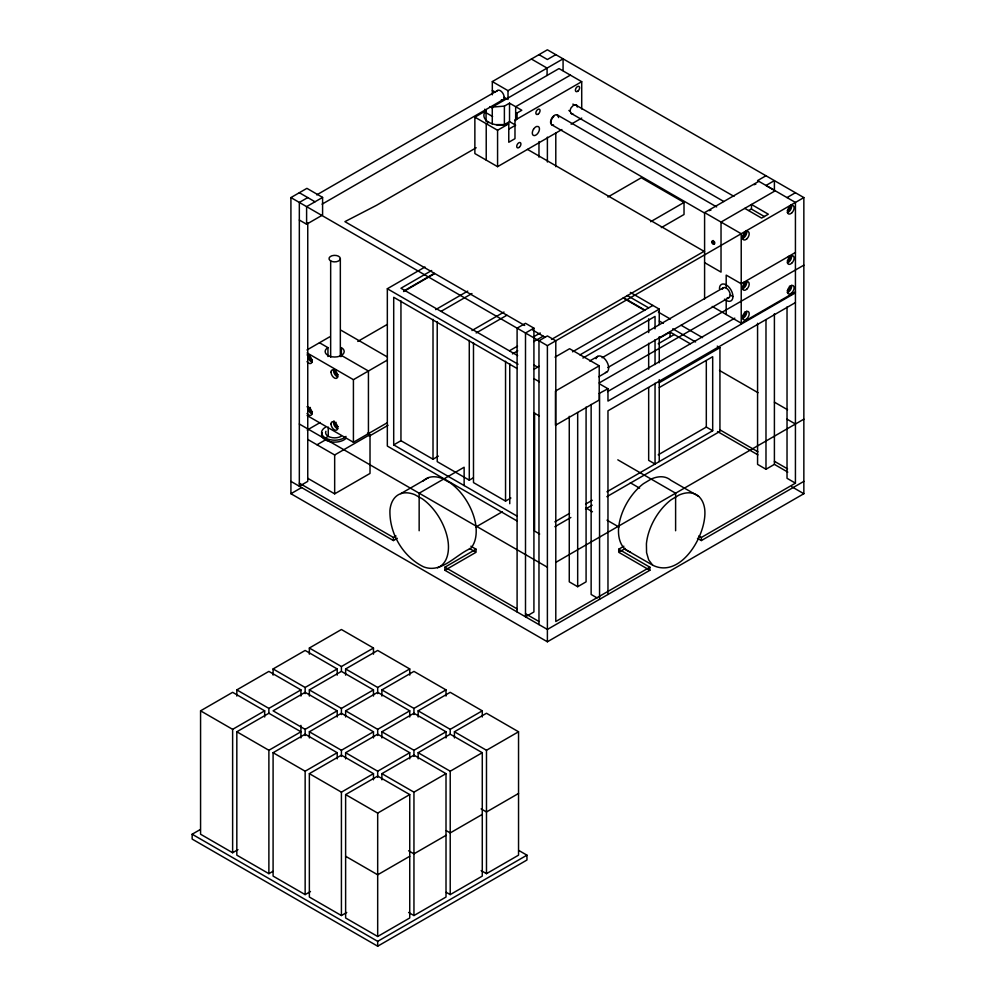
<?xml version="1.0" encoding="UTF-8"?>
<svg xmlns="http://www.w3.org/2000/svg" width="996" height="996" viewBox="0 0 996 996"><rect width="100%" height="100%" fill="white"/><g stroke="black" fill="none" stroke-linecap="round" stroke-linejoin="round"><path stroke-width="1.49" d="M486.222 160.107L486.222 123.703L488.737 122.247M486.06 121.462L486.06 110.693L474.868 117.154L474.868 153.558L497.577 166.668L497.577 130.264L508.769 123.803L508.769 142.266L514.982 138.668L514.982 120.217L516.613 117.939L516.675 113.22L521.804 110.257L509.529 103.161L504.387 106.124L492.273 107.095L492.273 124.027M581.714 108.987L581.714 81.684L559.005 68.575L492.273 107.095M714.667 242.862L713.26 242.489L713.634 241.082M486.06 110.693L484.43 112.959A16.658 9.624 0 0 0 504.835 124.737L508.769 123.803M437.505 567.832C447.403 563.798 449.283 551.859 448.2 542.397A41.558 23.991 60 0 0 422.391 498.884L414.722 494.639A41.558 23.991 60 0 0 389.946 510.126C389.187 533.159 402.795 556.652 423.574 566.836C441.402 573.808 455.446 554.884 470.61 548.472C475.964 542.422 476.673 534.08 475.988 526.361A41.558 23.991 60 0 0 450.18 482.848L442.51 478.59A41.558 23.991 60 0 0 423.263 480.919M492.323 94.819L492.323 81.585L547.389 49.8L803.847 197.582L803.847 493.717L547.389 641.785L290.919 493.717L290.919 197.582L306.905 188.344L322.592 197.407L322.592 215.012L306.606 224.237L299.335 220.041M307.752 197.582L299.335 202.437L299.335 486.235L307.752 481.379L307.752 222.917M555.793 54.656L547.389 59.511L538.973 54.656M316.728 194.892L497.664 90.437M322.592 197.407L306.606 206.633L306.606 224.237M492.323 81.585L508.01 90.648L563.076 58.851L563.076 70.592M322.082 204.168L503.017 99.712M570.359 75.136L515.667 106.709L515.667 120.566M496.207 124.624L504.387 124.587L509.529 121.624L515.667 125.172L509.093 128.97M514.982 120.217L581.714 81.684M476.188 147.769L376.488 205.325L344.902 221.647L524.705 325.455M497.577 166.668L561.881 129.542M571.131 124.189L581.714 118.088M517.285 521.095L387.332 446.071L387.332 288.74L424.981 267.003M431.679 270.501L400.952 288.242L517.659 355.622M403.629 291.093L434.343 273.352M403.629 291.554L434.343 273.813M306.967 349.97L329.639 336.872M357.776 341.441L387.369 324.36M607.896 197.034L641.287 177.761L684.028 202.437L684.028 214.501L661.319 227.611M435.688 309.607L467.747 291.093M441.228 311.262L471.955 293.521M307.104 352.945L353.418 379.675L387.332 360.091M650.637 221.722L684.028 202.437M471.955 330.535L504.013 312.034M307.191 430.035L320.276 422.478M476.163 332.975L506.877 315.234M765.986 175.744L757.57 180.6L795.431 202.437L795.431 483.16L701.358 537.466L698.756 535.973M704.595 299.012L704.595 212.596L758.815 181.322M317.002 444.776L325.418 439.921L325.418 437.979L328.257 436.335L328.257 427.085M533.918 328.157L525.502 333.013L525.502 616.823L533.918 611.967L533.918 328.157L525.502 323.302L517.098 328.157L517.098 611.967M748.805 210.467L751.494 208.923M509.554 350.704L517.571 346.085M533.595 336.822L540.268 332.975M307.104 415.544L353.418 442.286L387.332 422.702M307.752 439.435L334.668 454.973L370.014 434.58L370.014 473.436L334.668 493.842L307.752 478.292M369.217 436.173L388.029 425.317M512.417 353.904L517.771 350.829M533.794 341.566L543.144 336.175M787.027 197.582L795.431 192.726M711.754 241.904A1.78 1.033 60 0 1 713.646 241.729A1.78 1.033 60 0 1 713.646 244.257A1.78 1.033 60 0 1 711.754 241.904L713.012 241.655M551.51 339.424L704.072 251.341M290.919 493.717L301.664 487.517M290.919 197.582L547.389 345.649L803.847 197.582M517.123 368.532L393.706 297.281L393.706 444.888L400.952 440.705L433.011 459.218L438.352 456.131M533.794 369.392L539.097 366.329M555.009 357.141L569.6 348.725L599.219 365.818L599.219 400.019L555.457 425.28L555.457 391.079L599.219 365.818M572.526 351.825L652.878 305.436M579.933 354.912L659.252 309.121L659.252 324.447M582.921 358.05L655.044 316.404L655.044 328.842M589.694 360.988L597.712 356.369M602.107 357.751L723.37 287.744M795.431 252.474L741.223 283.773L726.196 275.108L726.196 288.031M607.772 367.574L729.035 297.567M659.352 338.254L670.047 332.079L690.278 343.769M598.77 376.7L606.776 372.068M658.219 343.769L674.255 334.519M400.79 493.643L428.579 477.594M599.219 382.925L803.847 265.16M599.219 393.408L607.971 388.739L607.971 401.089L795.431 292.849M607.585 391.59L734.799 318.147M437.219 321.808L437.219 461.646L469.278 480.159L473.287 477.843M795.431 291.878L741.223 323.19L712.227 306.444M795.431 302.572L607.971 410.8L607.971 594.475M659.252 382.701L719.934 347.666L719.934 431.417L606.85 496.693M299.335 483.16L393.408 537.466L396.01 535.973M290.919 481.379L393.408 540.554L397.304 538.313M659.252 387.556L712.688 356.705L712.688 430.745L606.962 491.775M473.486 342.749L473.486 482.587L505.545 501.088L510.886 498.012M475.851 527.033L502.308 511.77M444.888 567.197L476.038 549.207L476.038 552.294L444.888 570.272L444.888 567.197L517.098 608.88M237.969 849.65L232.628 852.738L200.57 834.225L200.57 710.833L232.628 692.32L264.675 710.833L264.675 716.995M236.824 696.067L236.824 689.892L268.883 671.391L300.941 689.892L300.941 696.067M273.091 675.126L273.091 668.951L305.15 650.45L337.208 668.951L337.208 675.126M309.358 654.185L309.358 648.023L341.416 629.509L373.475 648.023L373.475 654.185M658.219 454.823L706.313 427.06L712.688 430.745M554.872 521.854L569.563 513.376M585.586 504.113L592.271 500.266M554.859 526.722L570.857 517.484M585.524 509.018L592.184 505.171M200.57 710.833L232.628 729.346L264.675 710.833M236.824 689.892L268.883 708.405L300.941 689.892M273.091 668.951L305.15 687.464L337.208 668.951M309.358 648.023L341.416 666.523L373.475 648.023M236.824 731.774L268.883 713.26L300.941 731.774L268.883 750.274L236.824 731.774L236.824 855.166L268.883 873.666L272.892 871.363M309.358 696.067L309.358 689.892L341.416 671.391L373.475 689.892L373.475 696.067M345.624 675.126L345.624 668.951L377.683 650.45L409.742 668.951L409.742 675.126M555.793 562.379L803.847 419.167M337.208 710.833L305.15 729.346L273.091 710.833L305.15 692.32L337.208 710.833L337.208 716.995M309.358 689.892L341.416 708.405L373.475 689.892M345.624 668.951L377.683 687.464L409.742 668.951M618.728 549.207L649.878 567.197L649.878 570.272L618.728 552.294L618.728 549.207L623.87 546.231M620.047 551.535L625.326 548.485M310.491 891.52L305.15 894.607L273.091 876.094L273.091 752.702L305.15 734.201L337.208 752.702L337.208 758.877M309.358 737.936L309.358 731.774L341.416 713.26L373.475 731.774L373.475 737.936M345.624 716.995L345.624 710.833L377.683 692.32L409.742 710.833L409.742 716.995M381.891 696.067L381.891 689.892L413.95 671.391L446.009 689.892L446.009 696.067M757.57 323.264L757.57 464.373L765.986 469.24L774.402 464.373L787.786 472.104M569.264 416.316L569.264 581.838L577.68 586.706L586.084 581.838L586.084 407.053M649.878 567.197L555.793 621.504L555.793 340.794L547.389 335.926L538.973 340.794L538.973 624.592M518.891 850.509L526.959 855.166L526.959 860.021L377.683 946.2L192.153 839.08L192.153 834.225L200.221 829.568M649.878 570.272L547.389 629.447L444.888 570.272M697.461 538.313L701.358 540.554L803.847 481.379M273.091 752.702L305.15 771.215L337.208 752.702M309.358 731.774L341.416 750.274L373.475 731.774M345.624 710.833L377.683 729.346L409.742 710.833M381.891 689.892L413.95 708.405L446.009 689.892M346.757 912.461L341.416 915.548L309.358 897.035L309.358 773.643L341.416 755.142L373.475 773.643L373.475 779.818M345.624 758.877L345.624 752.702L377.683 734.201L409.742 752.702L409.742 758.877M381.891 737.936L381.891 731.774L413.95 713.26L446.009 731.774L446.009 737.936M418.158 716.995L418.158 710.833L450.217 692.32L482.276 710.833L482.276 716.995M309.358 773.643L341.416 792.156L373.475 773.643M345.624 752.702L377.683 771.215L409.742 752.702M381.891 731.774L413.95 750.274L446.009 731.774M418.158 710.833L450.217 729.346L482.276 710.833M345.624 794.584L377.683 776.071L409.742 794.584L409.742 917.976L377.683 936.489L345.624 917.976L345.624 794.584L377.683 813.097L409.742 794.584M381.891 779.818L381.891 773.643L413.95 755.142L446.009 773.643L446.009 897.035L413.95 915.548L408.609 912.461M418.158 758.877L418.158 752.702L450.217 734.201L482.276 752.702L482.276 876.094L450.217 894.607L446.208 892.292M454.425 737.936L454.425 731.774L486.484 713.26L518.543 731.774L518.543 855.166L486.484 873.666L481.143 870.591M381.891 773.643L413.95 792.156L446.009 773.643M418.158 752.702L450.217 771.215L482.276 752.702M454.425 731.774L486.484 750.274L518.543 731.774M409.742 856.274L377.683 874.787L345.624 856.274M446.009 835.345L413.95 853.846L408.609 850.771M482.276 814.404L450.217 832.917L446.208 830.602M518.543 793.463L486.484 811.977L481.143 808.889M192.153 834.225L377.683 941.345L526.959 855.166M572.775 113.669A5.055 2.926 -60 0 1 571.169 113.519L570.123 111.203A5.055 2.926 -60 0 1 571.169 107.68L573.696 105.016L576.223 104.754A5.055 2.926 -60 0 1 577.282 107.07M605.456 372.479A9.064 5.229 60 0 0 608.444 365.881A9.064 5.229 60 0 0 602.244 356.817L600.588 356.107A9.064 5.229 60 0 0 596.056 358.722M698.57 496.294L670.781 480.246A41.558 23.991 -60 0 0 651.085 479.101L643.404 483.707A41.558 23.991 -60 0 0 618.628 527.805C617.794 537.155 620.359 548.858 630.418 552.083M652.666 565.18C681.276 579.535 707.745 533.221 704.67 508.856A41.558 23.991 -60 0 0 678.861 495.137L671.192 499.743A41.558 23.991 -60 0 0 646.416 543.853L646.566 552.618L648.695 559.889L652.666 565.18L624.89 549.145M531.391 59.025L547.09 68.089L547.09 75.472M575.8 105.066L733.977 196.386M572.887 104.107L574.144 104.829M764.442 216.58L751.494 209.11L751.494 204.479L768.327 214.202L761.591 218.087L744.771 208.376M568.865 110.481L570.123 111.203M570.882 113.233L723.831 201.528M557.399 114.988L716.659 206.931M704.595 212.596L741.223 233.736L741.223 324.161M492.323 90.449L495.498 92.279M497.066 90.997A5.354 3.088 60 0 1 500.341 90.698L501.324 91.42A5.354 3.088 60 0 1 504.125 97.259L506.715 98.753M551.734 124.799L704.297 212.883M489.982 106.584L492.597 108.091M486.06 112.747L492.597 116.52M474.868 117.154L497.577 130.264M527.494 149.388L704.595 251.639M704.595 262.633L721.029 272.12L721.029 222.083L775.237 190.771L765.986 185.468L774.402 180.6L774.402 191.22M730.205 294.965L732.932 296.547M630.356 292.426L659.252 309.121M658.368 312.122L670.408 319.069M681.115 325.256L702.529 337.619M717.257 346.122L719.934 347.666M627.206 295.476L648.67 307.864M623.297 297.605L644.661 309.955M624.629 298.837L644.661 310.416M659.352 321.061L663.386 323.376M672.773 328.805L695.582 341.964M719.473 370.45L758.018 392.698M774.402 402.16L787.55 409.754M787.027 419.167L795.431 424.022M720.208 430.011L757.906 451.773M774.402 461.297L787.55 468.879M717.518 431.542L757.906 454.861M299.335 192.726L315.022 201.777M532.76 330.112L544.837 337.084M795.431 483.16L787.027 478.292L787.027 306.942M791.77 486.745L803.847 493.717M599.555 383.883L607.971 388.739M533.756 364.91L537.79 367.238M387.332 288.74L518.032 364.2M533.918 378.642L539.309 381.754M617.806 459.828L675.612 493.207L675.612 530.744M533.918 412.842L539.309 415.955M630.344 482.799L639.606 488.14M341.08 330.274L387.394 357.004M319.479 342.749L327.945 347.629L327.945 356.531M327.945 347.629A9.524 5.49 0 0 0 327.945 355.41A9.524 5.49 0 0 0 341.404 355.41L368.433 371.01L368.433 433.609M585.847 507.948L592.458 511.77M607.012 520.161L618.914 527.033M393.706 444.888L517.285 516.239M367.487 433.123L370.014 434.58M539.67 534.018L534.566 531.067L534.566 412.792M299.335 424.022L547.389 567.234M597.152 597.949L591.138 594.475L591.138 404.426M470.896 546.231L476.038 549.207M469.44 548.485L474.719 551.535M525.502 613.735L538.973 621.504M714.269 241.542L714.667 242.364M551.137 123.305L551 122.247A5.354 3.088 -60 0 1 551.137 121.039M774.402 313.74L774.402 464.373M765.986 319.977L765.986 469.24M726.196 300.431L726.196 314.512M706.313 360.739L706.313 427.06M701.358 537.466L701.358 540.554M670.047 332.079L670.047 336.71M659.252 336.71L659.252 362.768M659.252 379.625L659.252 461.584M655.044 339.711L655.044 364.573M655.044 383.223L655.044 464.012L648.67 460.339L648.67 387.631M648.67 318.832L648.67 332.577M648.67 343.259L648.67 369.23M599.555 393.594L599.555 599.331M577.68 412.506L577.68 586.706M555.793 132.655L555.793 166.718M547.389 137.137L547.389 162.012M547.389 345.649L547.389 641.785M538.973 141.606L538.973 157.156M516.675 113.22L516.675 119.371M509.753 363.689L509.753 503.715M509.529 103.161L509.529 121.624M508.01 90.648L508.01 99.5M505.545 361.249L505.545 501.088M504.387 106.124L504.387 124.587M486.484 750.274L486.484 873.666M484.753 109.187L484.753 111.988M469.278 340.308L469.278 480.159M464.136 485.55L464.136 467.236L419.154 493.207L419.154 530.744M450.217 729.346L450.217 733.965M450.217 771.215L450.217 894.607M433.011 319.38L433.011 459.218M413.95 708.405L413.95 714.568M413.95 750.274L413.95 756.45M413.95 792.156L413.95 915.548M400.952 300.867L400.952 440.705M393.408 537.466L393.408 540.554M377.683 687.464L377.683 693.639M377.683 729.346L377.683 735.509M377.683 771.215L377.683 777.39M377.683 813.097L377.683 936.489M377.683 941.345L377.683 946.2M353.418 379.675L353.418 442.286M341.404 356.531L341.404 347.629A9.524 5.49 0 0 1 341.404 355.41M341.416 666.523L341.416 671.155M341.416 708.405L341.416 714.568M341.416 750.274L341.416 756.45M341.416 792.156L341.416 915.548M340.333 258.624A5.665 3.274 0 0 1 331.842 261.45A5.665 3.274 0 0 1 331.842 255.785A5.665 3.274 0 0 1 340.333 258.624L340.333 356.593M334.668 454.973L334.668 493.842M330.66 260.94L330.66 357.34M305.15 687.464L305.15 693.639M305.15 729.109L305.15 735.509M305.15 771.215L305.15 894.607M300.941 725.374L300.941 737.936M268.883 708.405L268.883 713.036M268.883 750.274L268.883 873.666M232.628 729.346L232.628 852.738M557.461 115.424A5.354 3.088 -60 0 1 558.071 115.984M551.51 119.769A5.354 3.088 -60 0 1 553.813 116.395M724.466 299.161A9.524 5.49 60 0 0 732.707 294.393A9.524 5.49 60 0 0 721.44 284.408L720.369 285.404A9.524 5.49 60 0 0 719.473 288.765M709.239 210.654A4.756 2.751 -60 0 1 710.92 210.206M754.134 184.733A4.756 2.751 -60 0 1 755.815 184.285M714.742 243.684A1.78 1.033 60 0 1 712.85 242.451A1.78 1.033 60 0 1 713.223 240.522M744.522 232.168A2.378 1.37 -60 0 1 744.672 234.645A2.378 1.37 -60 0 1 742.493 236.401M791.484 285.379A4.756 2.751 -60 0 1 787.363 292.525M789.43 286.201A2.378 1.37 -60 0 1 789.567 288.678A2.378 1.37 -60 0 1 787.4 290.434M791.484 255.723A4.756 2.751 -60 0 1 787.363 262.857M789.081 256.433A2.378 1.37 -60 0 1 789.691 258.736A2.378 1.37 -60 0 1 787.4 260.778M788.234 256.657A2.378 1.37 -60 0 1 788.67 256.47M746.577 281.644A4.756 2.751 -60 0 1 742.456 288.79M743.327 282.59A2.378 1.37 -60 0 1 744.958 284.097A2.378 1.37 -60 0 1 742.493 286.699M746.577 311.312A4.756 2.751 -60 0 1 742.456 318.446M744.522 312.134A2.378 1.37 -60 0 1 744.672 314.599A2.378 1.37 -60 0 1 742.493 316.367M746.241 230.599A4.756 2.751 -60 0 1 745.718 235.604A4.756 2.751 -60 0 1 741.647 238.567M791.148 204.678A4.756 2.751 -60 0 1 790.911 209.135A4.756 2.751 -60 0 1 787.363 212.559M789.43 206.247A2.378 1.37 -60 0 1 789.567 208.712A2.378 1.37 -60 0 1 787.4 210.467M722.337 289.226A5.665 3.274 60 0 1 729.035 291.019A5.665 3.274 60 0 1 727.242 297.729M553.527 124.961A5.665 3.274 -60 0 1 550.626 121.375A5.665 3.274 -60 0 1 554.921 115.088A5.665 3.274 -60 0 1 558.569 117.578M346.01 438.352A13.085 7.557 0 0 1 329.664 441.552A13.085 7.557 0 0 1 322.032 432.625M341.08 436.335A9.064 5.229 0 0 1 330.137 437.169A9.064 5.229 0 0 1 325.916 431.28M346.01 436.41A13.085 7.557 0 0 1 326.7 438.626A13.085 7.557 0 0 1 325.418 427.284M504.125 97.259A5.354 3.088 60 0 1 501.324 99.861M307.005 406.766A4.756 2.751 60 0 1 312.059 413.054A4.756 2.751 60 0 1 307.005 413.502M307.005 354.925A4.756 2.751 60 0 1 312.059 361.199A4.756 2.751 60 0 1 307.005 361.648M338.092 426.537A2.378 1.37 60 0 1 335.565 424.894A2.378 1.37 60 0 1 336.063 422.316M338.092 374.695A2.378 1.37 60 0 1 335.565 373.039A2.378 1.37 60 0 1 336.063 370.462M312.084 413.913A4.756 2.751 60 0 1 307.963 406.766M312.408 411.709A2.378 1.37 60 0 1 309.881 410.066A2.378 1.37 60 0 1 310.379 407.476M312.084 362.058A4.756 2.751 60 0 1 307.963 354.912M312.408 359.855A2.378 1.37 60 0 1 309.881 358.211A2.378 1.37 60 0 1 310.379 355.634M337.781 376.886A4.756 2.751 60 0 1 334.233 373.45A4.756 2.751 60 0 1 333.996 369.006M337.781 428.741A4.756 2.751 60 0 1 334.233 425.304A4.756 2.751 60 0 1 333.996 420.86M533.532 129.243L533.346 129.517A5.055 2.926 -60 0 0 533.346 135.356A5.055 2.926 -60 0 0 538.4 132.431A5.055 2.926 -60 0 0 538.4 126.592L536.807 126.455A5.055 2.926 -60 0 0 534.093 128.434L533.532 129.243M519.364 147.234A2.976 1.718 -60 0 0 520.31 142.627A2.976 1.718 -60 0 0 516.787 145.752A2.976 1.718 -60 0 0 519.364 147.234M538.5 113.83A2.976 1.718 -60 0 0 539.446 109.224A2.976 1.718 -60 0 0 535.923 112.349A2.976 1.718 -60 0 0 538.5 113.83M578.054 91.01A2.976 1.718 -60 0 0 579 86.391A2.976 1.718 -60 0 0 575.476 89.516A2.976 1.718 -60 0 0 578.054 91.01M791.633 292.973A4.756 2.751 -60 0 0 793.14 285.603A4.756 2.751 -60 0 0 787.512 290.595A4.756 2.751 -60 0 0 791.633 292.973M791.633 263.317A4.756 2.751 -60 0 0 793.14 255.935A4.756 2.751 -60 0 0 787.512 260.927A4.756 2.751 -60 0 0 791.633 263.317M746.726 289.238A4.756 2.751 -60 0 0 748.233 281.868A4.756 2.751 -60 0 0 742.605 286.86A4.756 2.751 -60 0 0 746.726 289.238M746.726 238.94A4.756 2.751 -60 0 0 748.233 231.57A4.756 2.751 -60 0 0 742.605 236.562A4.756 2.751 -60 0 0 746.726 238.94M791.633 213.02A4.756 2.751 -60 0 0 793.152 205.649A4.756 2.751 -60 0 0 787.512 210.642A4.756 2.751 -60 0 0 791.633 213.02M746.726 318.907A4.756 2.751 -60 0 0 748.233 311.524A4.756 2.751 -60 0 0 742.605 316.516A4.756 2.751 -60 0 0 746.726 318.907M331.021 372.143A4.756 2.751 60 0 0 336.063 378.43A4.756 2.751 60 0 0 336.063 371.695A4.756 2.751 60 0 0 331.021 372.143M331.021 423.997A4.756 2.751 60 0 0 336.063 430.272A4.756 2.751 60 0 0 336.063 423.549A4.756 2.751 60 0 0 331.021 423.997"/></g></svg>
